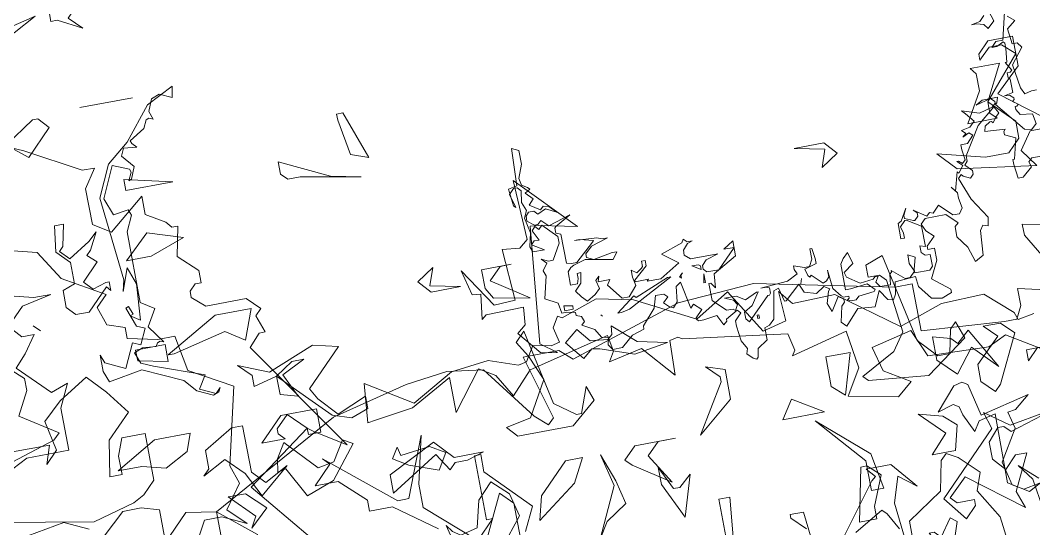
# Model space of a CAD drawing. Header units: millimetres. Extents: x 1418 to 1811, y 1796 to 1956.
# Drawn here: x 1477.271 to 1478.226, y 1837.786 to 1838.265 of the extents above; entities that cross this region are included whole.
import ezdxf

# ---------------------------------------------------------------- set-up
doc = ezdxf.new("R2010")
doc.units = ezdxf.units.MM
doc.layers.add('ARBRE', color=251, linetype='Continuous', lineweight=13)
doc.layers.add('VEGETAIS', color=3, linetype='Continuous')

# ---------------------------------------------------------------- blocks, each defined once
blk = doc.blocks.new('WMF26', base_point=(0, 0.0008))
at = {"color": 85}
for points in [[(9.9786, -11.7108), (9.7028, -11.9875), (9.5274, -11.9578), (8.756, -12.3728), (8.3048, -12.4823), (8.0578, -12.5119), (7.8462, -12.4823), (7.6066, -12.162), (7.5342, -12.097), (7.4979, -12.1332), (7.6066, -12.5119), (7.395, -12.5119), (7.3226, -12.4461), (6.6606, -12.6568), (6.2095, -12.6857), (5.4018, -12.5119), (5.3005, -12.5119), (5.3005, -12.2345), (4.8123, -12.1983), (4.7398, -12.1983), (4.7028, -12.2715), (4.7028, -12.3728), (3.9684, -12.1983)], [(2.7169, -11.2893), (2.2584, -11.0851), (1.9455, -10.9106), (1.873, -10.9106), (1.9455, -10.8019), (1.9455, -10.5903), (1.8434, -10.5245), (1.6326, -10.699), (1.6326, -10.5903), (1.5231, -10.5245), (1.4943, -10.4882), (1.4581, -10.4882), (1.4943, -10.3145), (1.3848, -10.2116), (1.3848, -10.1391), (1.4219, -10.1391), (1.4581, -10.1029), (1.4581, -10.0667), (1.3848, -10.0008), (1.1452, -10.0008), (1.072, -9.9284), (1.1082, -9.8921), (1.072, -9.7892), (1.1082, -9.7892), (1.1749, -9.7168), (0.7237, -9.0548), (0.8974, -9.1643), (0.9345, -9.1931), (1.3198, -8.9165), (1.0357, -8.5666)]]:
    blk.add_lwpolyline(points, dxfattribs=at)
at = {"color": 63}
for points in [[(5.9402, -3.1862), (6.0415, -3.36), (6.0127, -3.36), (5.9765, -3.3237), (5.904, -3.4258), (5.8678, -3.397), (5.9402, -3.1862), (5.9402, -3.1862)], [(6.2531, -3.7461), (6.3255, -3.5715), (6.3255, -3.4983), (6.4276, -3.4983), (6.3618, -3.8111), (6.3255, -3.8111), (6.2531, -3.7461), (6.2531, -3.7461)], [(6.3255, -3.8408), (6.5734, -4.1248), (6.2893, -3.877), (6.2531, -3.6662), (6.3255, -3.6662), (6.3255, -3.8408), (6.3255, -3.8408)], [(5.8381, -3.9132), (5.9765, -4.0515), (5.8381, -4.0153), (5.7657, -3.9494), (5.8019, -3.8045), (5.9402, -3.8045), (5.8381, -3.9132), (5.8381, -3.9132)], [(7.4938, -4.1767), (7.5663, -4.1042), (7.4576, -3.9289), (7.6684, -4.068), (7.7046, -4.1042), (7.6321, -4.1767), (7.3917, -4.1767), (7.4938, -4.1767), (7.4938, -4.1767)], [(5.5722, -10.9106), (5.5722, -11.1584), (5.3623, -11.2959), (5.3252, -11.4704), (5.289, -11.5067), (5.2239, -11.4704), (5.1144, -11.3618), (5.1507, -11.2597), (5.0486, -11.0851), (5.0123, -10.7723)], [(2.4288, -10.5245), (2.2913, -10.4882), (2.1818, -10.3145), (1.9414, -10.1754), (2.0072, -10.1103), (1.971, -10.0008), (1.8689, -9.9646), (1.8689, -9.8996), (1.6944, -9.8625), (1.5931, -9.8625), (1.5561, -9.6517), (1.3091, -9.5134), (1.4178, -9.0622), (1.3815, -8.9527), (1.4836, -8.8144), (1.3815, -8.7132), (1.5198, -8.7782), (1.6219, -8.7782), (1.7965, -8.4653)], [(1.8689, -8.2908), (1.8689, -8.8869), (1.971, -8.9165), (2.0805, -8.9165), (2.465, -8.5666)], [(2.2913, -8.8506), (2.4288, -8.9165), (2.8149, -8.8506)], [(2.8149, -8.989), (2.2551, -8.8869), (2.0072, -8.9527), (1.9414, -8.989), (1.8689, -9.0622), (1.8689, -9.3381), (2.0072, -9.3381), (2.0443, -9.2368), (2.0443, -9.1281), (2.1167, -9.1281), (2.0805, -9.3381), (1.9414, -9.4772), (2.0443, -9.6155), (2.1456, -9.7242), (2.3201, -9.6155), (2.4288, -9.5134), (2.3926, -9.3381), (2.465, -9.2656), (2.4288, -9.3751), (2.6692, -9.3751)], [(10.9131, -7.381), (10.9863, -7.3152), (10.9863, -7.2789), (10.9131, -7.2065), (10.601, -7.2789), (10.7393, -7.2065), (11.0522, -7.2065), (11.0226, -7.3152), (10.9863, -7.344)], [(11.0522, -5.7072), (10.9131, -5.671), (10.8118, -5.671), (10.9863, -5.634), (11.0884, -5.5327), (11.0226, -5.4594), (10.9501, -5.4594), (11.0226, -5.3581), (11.0884, -5.2857), (10.9131, -5.1103), (10.8118, -5.1465), (10.8768, -5.0091), (10.8768, -4.7612), (11.1246, -4.7612), (11.4013, -4.6229)], [(11.4013, -4.6954), (10.9501, -4.8345), (10.9131, -4.8707), (11.1246, -5.0091), (11.0522, -5.1465), (11.0522, -5.219), (11.1246, -5.2857)], [(5.3351, -4.4122), (5.4734, -4.1355), (5.5096, -4.0993), (5.5821, -4.1717), (5.5821, -4.273), (5.4372, -4.4122), (5.5096, -4.4846), (5.4075, -4.4846), (5.3351, -4.4122), (5.3351, -4.4122)], [(5.0395, -6.2317), (5, -6.1996), (5.0502, -6.1601), (5.0395, -6.0695), (5.0107, -6.0695), (4.9893, -6.0398), (5.0609, -5.9485), (5.0395, -5.8077), (5.0214, -5.7682), (4.9811, -5.7789), (4.9498, -5.7789)], [(4.9498, -5.3952), (5.0502, -5.3952), (5.0708, -5.3763), (5.0609, -5.345), (5.121, -5.2947), (5.1507, -5.2947), (5.1614, -5.3763), (5.1614, -5.4059), (5.1507, -5.4059), (5.121, -5.5269), (5.182, -5.5557), (5.182, -5.5771), (5.1712, -5.5878), (5.2915, -5.5961), (5.2832, -5.6274), (5.2519, -5.6463), (5.2412, -5.6463), (5.233, -5.6381), (5.2124, -5.6669), (5.191, -5.6891), (5.2124, -5.7286), (5.3227, -5.6381), (5.4232, -5.4767), (5.4232, -5.4454), (5.4421, -5.4265), (5.4026, -5.387), (5.4026, -5.3656), (5.4232, -5.345), (5.4635, -5.3656), (5.4734, -5.3763), (5.4923, -5.3557), (5.4421, -5.2248), (5.3631, -5.1037), (5.373, -5.0535), (5.4026, -5.0634), (5.4232, -5.0346), (5.4339, -4.8921), (5.4841, -4.8633), (5.5137, -4.9531), (5.564, -5.0239), (5.564, -5.0848), (5.5426, -5.1037), (5.6035, -5.1638), (5.7253, -5.1638), (5.755, -5.135), (5.736, -5.093), (5.6941, -5.0535), (5.7443, -5.0033), (5.7443, -4.9844), (5.7048, -4.9844), (5.7048, -4.9127), (5.755, -4.8123), (5.6545, -4.7324), (5.6545, -4.7118), (5.7146, -4.6904), (5.7756, -4.7011), (5.8365, -4.7826), (5.8447, -4.8419), (5.9657, -4.8337), (5.9765, -4.7621), (5.9954, -4.7324), (6.0267, -4.7407), (6.0662, -4.8016), (6.1074, -4.7118), (6.2078, -4.7217), (6.2893, -4.632), (6.3181, -4.6616), (6.2975, -4.7514), (6.2786, -4.7719), (6.2786, -4.7909), (6.3082, -4.8123), (6.3576, -4.7324), (6.3791, -4.7826), (6.3576, -4.8526), (6.3478, -4.8633), (6.3791, -4.8839), (6.4293, -4.8526), (6.4984, -4.8732), (6.519, -4.9234), (6.6096, -4.8419), (6.6203, -4.8419), (6.6409, -4.9234), (6.6705, -4.9127), (6.7001, -4.7514), (6.7314, -4.7217), (6.7602, -4.7118), (6.7602, -4.6402), (6.8212, -4.6007), (6.8319, -4.5505), (6.8418, -4.5398), (6.8607, -4.5505), (6.892, -4.5818), (6.8821, -4.6114), (6.9109, -4.6616), (6.9216, -4.7514), (6.9216, -4.7826), (6.8821, -4.8222), (6.901, -4.8419), (6.9718, -4.8016), (6.9718, -4.7909), (6.9932, -4.7719), (7.0229, -4.8337), (7.1019, -4.8222), (7.134, -4.8222), (7.1439, -4.8337), (7.1439, -4.8419), (7.1019, -4.8839), (7.1439, -4.9234), (7.1629, -4.9028), (7.1941, -5.0634), (7.2238, -5.0428), (7.2345, -4.9531), (7.2633, -4.9234), (7.2839, -4.9341), (7.3135, -4.9629), (7.2839, -4.9926), (7.3028, -5.0132), (7.353, -5.0132), (7.3744, -4.9424), (7.4543, -4.8526), (7.4543, -4.8337), (7.5259, -4.8123), (7.5967, -4.7514), (7.6552, -4.7514), (7.6766, -4.7826), (7.6659, -4.8222), (7.7054, -4.8337), (7.7367, -4.8839), (7.8059, -4.9234), (7.7869, -4.9424), (7.7976, -4.9737), (7.8273, -4.9844), (7.8273, -5.0033), (7.8775, -5.0132), (7.9071, -5.0132), (7.9178, -5.0741), (7.9886, -5.1136), (7.9574, -5.2437), (7.9681, -5.2758), (7.9384, -5.3153), (7.9681, -5.345), (7.9277, -5.326), (7.8989, -5.326), (7.8478, -5.4158), (7.8478, -5.4561), (7.9277, -5.5376), (7.9491, -5.5162), (7.9681, -5.5376), (7.9886, -5.5162), (7.9574, -5.4561), (7.9886, -5.4561), (8.0076, -5.4372), (7.9384, -5.3952), (8.0076, -5.3952), (8.0183, -5.4265), (7.9993, -5.5063), (8.0183, -5.5961), (7.9993, -5.6381), (8.0183, -5.6891), (8.0076, -5.7575), (8.0282, -5.7789), (8.0496, -5.7789), (8.0784, -5.7476), (8.0578, -5.6669), (8.0685, -5.6784), (8.0784, -5.7789), (8.0282, -5.7896), (8.0183, -6.0086), (7.9779, -5.9896), (7.9779, -5.9081), (8.0076, -5.8291), (7.9993, -5.7896), (7.9681, -5.7682), (7.9574, -5.7575), (7.9886, -5.7393), (7.9491, -5.6973), (7.9779, -5.6669), (7.9178, -5.6274), (7.8989, -5.6463), (7.8668, -5.6381), (7.8273, -5.5961), (7.8882, -5.6274), (7.9384, -5.606), (7.9574, -5.6274), (7.9886, -5.6274), (8.0076, -5.606), (8.0076, -5.5771), (7.9681, -5.5459), (7.9491, -5.5459), (7.9277, -5.5664), (7.8882, -5.5269), (7.7556, -5.5664), (7.8478, -5.5162), (7.8561, -5.5063), (7.8561, -5.4767), (7.8273, -5.466), (7.8273, -5.2947), (7.7976, -5.2865), (7.7663, -5.2865), (7.6552, -5.387), (7.647, -5.3952), (7.7268, -5.4158), (7.7556, -5.4158), (7.6264, -5.4059), (7.5967, -5.3952), (7.5655, -5.3952), (7.6659, -5.3656), (7.7054, -5.326), (7.7054, -5.3054), (7.6659, -5.2865), (7.5547, -5.3054), (7.5259, -5.3054), (7.5547, -5.2651), (7.7161, -5.2947), (7.7869, -5.2758), (7.8059, -5.2651), (7.8273, -5.2437), (7.8273, -5.1638), (7.7869, -5.1638), (7.777, -5.1935), (7.777, -5.2248), (7.7556, -5.2248), (7.7663, -5.1638), (7.8059, -5.1243), (7.777, -5.0848), (7.7474, -5.0535), (7.6972, -5.0848), (7.6659, -5.1136), (7.6766, -5.1638), (7.6552, -5.1852), (7.6659, -5.154), (7.5967, -5.154), (7.6157, -5.1243), (7.5465, -5.0346), (7.5045, -5.0346), (7.4543, -5.093), (7.465, -5.1433), (7.465, -5.1852), (7.4354, -5.1638), (7.4033, -5.1852), (7.395, -5.1935), (7.395, -5.2248), (7.3744, -5.2248), (7.3744, -5.1935), (7.4543, -5.1243), (7.4543, -5.1136), (7.3744, -5.1136), (7.3843, -5.1037), (7.3028, -5.1037), (7.1843, -5.1745), (7.274, -5.2437), (7.1439, -5.2865), (7.134, -5.3054), (7.1126, -5.2865), (7.0838, -5.2865), (7.1126, -5.2758), (7.1439, -5.2437), (7.1439, -5.2141), (7.1126, -5.1852), (6.9513, -5.1852), (7.0229, -5.1638), (7.0517, -5.135), (7.0517, -5.1136), (7.0336, -5.093), (6.9611, -5.093), (6.8508, -5.2042), (6.9109, -5.2042), (6.8508, -5.2437), (6.8508, -5.154), (6.9932, -5.0741), (7.0015, -4.9926), (7.0229, -5.0239), (7.0336, -5.0239), (7.0336, -4.9234), (6.9611, -4.8526), (6.9216, -4.8526), (6.9109, -4.8419), (6.892, -4.8732), (6.9109, -4.9028), (6.9611, -4.9234), (6.892, -4.9234), (6.8418, -4.8921), (6.771, -4.9234), (6.7602, -4.9234), (6.8105, -4.8526), (6.8607, -4.8222), (6.8607, -4.7826), (6.8418, -4.7621), (6.71, -4.8921), (6.7001, -4.8921), (6.6911, -4.9028), (6.6911, -4.9341), (6.71, -4.9424), (6.7413, -4.9424), (6.5808, -4.9531), (6.519, -4.9844), (6.5297, -5.0132), (6.5297, -5.0346), (6.4688, -5.0132), (6.44, -5.0132), (6.4186, -5.0535), (6.4186, -5.1136), (6.4079, -5.1136), (6.398, -5.0535), (6.398, -5.0239), (6.4688, -5.0033), (6.4581, -4.9629), (6.4482, -4.9531), (6.44, -4.9629), (6.3791, -4.9028), (6.3576, -4.9127), (6.3395, -4.9341), (6.3395, -4.9737), (6.3288, -4.8633), (6.2893, -4.8123), (6.2786, -4.8016), (6.2473, -4.8016), (6.2473, -4.7909), (6.258, -4.7826), (6.2391, -4.7719), (6.2078, -4.7719), (6.1889, -4.7909), (6.0967, -4.8016), (6.0884, -4.8123), (6.1279, -4.8526), (6.2284, -4.8419), (6.258, -4.8419), (6.258, -4.9926), (6.2391, -5.0239), (6.2078, -5.0535), (6.1889, -4.9844), (6.2473, -4.9424), (6.2391, -4.9127), (6.1675, -4.8633), (6.0884, -4.8732), (6.0769, -4.8839), (6.0563, -4.8839), (6.0769, -4.8526), (6.0563, -4.8222), (5.9954, -4.8222), (5.9872, -4.8839), (5.9765, -4.8921), (5.9765, -4.9028), (5.9056, -4.8419), (5.876, -4.8419), (5.8447, -4.8732), (5.8653, -4.9234), (5.8653, -4.9737), (5.8258, -4.9531), (5.8447, -4.8839), (5.8447, -4.8633), (5.755, -4.8633), (5.736, -4.8839), (5.736, -4.9531), (5.7649, -4.9531), (5.7863, -4.9737), (5.7863, -5.0132), (5.755, -5.0033), (5.755, -5.1243), (5.8365, -5.1745), (5.8447, -5.1745), (5.876, -5.1433), (5.8653, -5.1037), (5.8653, -5.0741), (5.8867, -5.0741), (5.8867, -5.1638), (5.8653, -5.1745), (5.8258, -5.2437), (5.8447, -5.2042), (5.8447, -5.1852), (5.7945, -5.1638), (5.7863, -5.1638), (5.7649, -5.1852), (5.7649, -5.2042), (5.7863, -5.2248), (5.7146, -5.1745), (5.6941, -5.1935), (5.6751, -5.1852), (5.6356, -5.2248), (5.564, -5.154), (5.5236, -5.154), (5.503, -5.1852), (5.5137, -5.2437), (5.5137, -5.2758), (5.5426, -5.3153), (5.5236, -5.2865), (5.4923, -5.3952), (5.4841, -5.387), (5.4528, -5.4265), (5.4841, -5.4561), (5.4734, -5.4561), (5.4528, -5.4372), (5.4339, -5.4561), (5.4421, -5.5162), (5.4421, -5.5459), (5.4026, -5.5459), (5.3631, -5.5878), (5.3837, -5.606), (5.4232, -5.5878), (5.4026, -5.606), (5.4232, -5.6274), (5.373, -5.6381), (5.3417, -5.6669), (5.3837, -5.7179), (5.4026, -5.7393), (5.3022, -5.7072), (5.2223, -5.7286), (5.2017, -5.7476), (5.2017, -5.7575), (5.2223, -5.7789), (5.3129, -5.7575), (5.2725, -5.7789), (5.182, -5.7789), (5.191, -5.7476), (5.2017, -5.7393), (5.0609, -5.5664), (5.0214, -5.5557), (4.9893, -5.5878), (5, -5.6463), (5.0708, -5.6562), (5.0897, -5.6891), (5.0897, -5.7072), (5.0815, -5.7072), (5.0708, -5.7179), (5.1004, -5.7393), (5.0897, -5.7476), (5.0897, -5.7575), (5.1111, -5.7789), (5.14, -5.7789), (5.0897, -5.7896), (5.0897, -5.8686), (5.1004, -5.8793), (5.1004, -5.9081), (5.0815, -5.9081), (5.0708, -5.9188), (5.1004, -5.969), (5.0897, -5.969), (5.0815, -6.0489), (5.0815, -6.0802), (5.0897, -6.0901), (5.1317, -6.0695), (5.1614, -6.0695), (5.1317, -6.0999), (5.0897, -6.0999), (5.0502, -6.2605)], [(5.14, -6.2819), (5.121, -6.221), (5.1614, -6.1815), (5.182, -6.2103), (5.2223, -6.221), (5.2519, -6.221), (5.2017, -6.2317), (5.1712, -6.2605)], [(6.7915, -4.7909), (6.7817, -4.7909), (6.7817, -4.7719), (6.7915, -4.7719), (6.7915, -4.7909), (6.7915, -4.7909)], [(6.4984, -4.9531), (6.5083, -4.9234), (6.4984, -4.9531), (6.4984, -4.9531)], [(7.5152, -4.9629), (7.5655, -4.9531), (7.586, -4.9531), (7.4757, -5.0346), (7.465, -5.0239), (7.2633, -5.1037), (7.2444, -5.1037), (7.5152, -4.9629), (7.5152, -4.9629)], [(7.6865, -4.9629), (7.6766, -4.9531), (7.6865, -4.9629), (7.6865, -4.9629)], [(7.0624, -5.0346), (7.0517, -5.0848), (7.0517, -5.0346), (7.0624, -5.0346), (7.0624, -5.0346)], [(7.8371, -5.0239), (7.8882, -5.0239), (7.8882, -5.0535), (7.8371, -5.0428), (7.8371, -5.0239), (7.8371, -5.0239)], [(7.0624, -5.135), (7.0624, -5.1136), (7.1126, -5.1433), (7.0731, -5.1433), (7.0624, -5.135), (7.0624, -5.135)], [(7.1843, -5.0848), (7.1941, -5.093), (7.1736, -5.1136), (7.1843, -5.1037), (7.1843, -5.0848), (7.1843, -5.0848)], [(6.1601, -5.6315), (6.2613, -5.5664), (6.2251, -5.6677), (6.3996, -5.7048), (6.2251, -5.7048), (6.1601, -5.6315), (6.1601, -5.6315)], [(5.2421, -5.7624), (5.2421, -5.6965), (5.2058, -5.6595), (5.3804, -5.6595), (5.2783, -5.8348), (5.2783, -5.9361), (5.3071, -5.9723), (5.1326, -5.9723), (5.2421, -5.7624), (5.2421, -5.7624)], [(1.8327, -9.8255), (1.6582, -9.8255), (1.6582, -9.7242), (1.8327, -9.7604), (1.8327, -9.8255), (1.8327, -9.8255)], [(2.3563, -10.037), (2.3926, -10.0733), (2.3563, -10.037), (2.3563, -10.037)], [(4.7942, -11.0827), (4.8213, -11.2663), (4.8905, -11.3593), (4.7843, -11.2654)]]:
    blk.add_lwpolyline(points, dxfattribs=at)
at = {"color": 106}
for points in [[(8.3855, -3.5641), (8.3855, -3.9783), (8.4579, -4.0515), (8.5962, -3.7675)], [(8.8441, -3.9132), (9.0836, -4.0886), (9.2211, -4.0886), (9.2211, -4.1536), (9.3677, -4.2919), (9.5052, -4.2919), (9.3965, -4.4006), (9.4327, -4.4377), (9.0474, -4.1174), (8.9816, -4.1174), (8.8441, -4.4665), (8.9091, -4.1899), (8.9091, -4.0515), (8.6325, -3.8045), (8.5238, -3.9132), (8.56, -3.9132), (8.56, -4.2919), (8.5238, -4.2919), (8.5238, -4.1899), (8.2826, -3.942), (8.3492, -3.8045)], [(6.2531, -4.3282), (6.0489, -4.4377), (5.9765, -4.5398), (6.0127, -4.8526), (6.0489, -4.8889), (6.1156, -4.8889), (6.1156, -4.9613), (6.0127, -4.9975), (5.904, -4.4739), (5.8019, -4.3644), (5.7295, -4.3644), (5.7006, -4.5027), (5.6644, -4.5398), (5.6274, -4.4377), (5.8744, -4.2623), (6.2243, -4.2985), (6.2531, -4.3282), (6.2531, -4.3282)], [(9.9926, -4.5398), (10.1317, -4.4665), (10.0947, -4.5027), (10.0947, -4.6122), (9.9201, -4.7135), (9.8551, -4.7135), (9.8551, -4.4377), (9.7826, -4.3644), (9.6435, -4.4377), (9.8189, -4.2919), (9.8913, -4.4377), (9.9926, -4.5398), (9.9926, -4.5398)], [(5.1762, -4.9613), (5.1762, -5.0272), (5.0305, -4.9975), (4.9654, -4.9251), (5.0016, -4.7859), (4.893, -4.6484), (5.0305, -4.7135), (5.1762, -4.9613), (5.1762, -4.9613)], [(9.6073, -4.9613), (9.7464, -4.9251), (9.7464, -4.9901), (9.8189, -5.0634), (9.6435, -4.9901), (9.3677, -5.0996), (9.2211, -5.0634), (9.4327, -4.8526), (9.3965, -4.7859), (9.2952, -4.6773), (9.1199, -4.7497), (9.1199, -4.6773), (9.2211, -4.641), (9.3315, -4.6773), (9.6073, -4.9613), (9.6073, -4.9613)], [(7.7285, -4.7678), (7.7738, -4.7777), (7.8306, -4.7316), (7.9178, -4.8403), (7.838, -4.9037), (7.7746, -4.8238), (7.6725, -4.8131), (7.6437, -4.837), (7.6387, -4.888), (7.5062, -4.7703), (7.3341, -4.7316), (7.5342, -4.7011), (7.7285, -4.7678), (7.7285, -4.7678)], [(8.1805, -4.9448), (8.1302, -4.986), (8.1195, -5.0881), (8.3427, -5.0856), (8.3707, -5.0626), (8.3501, -5.2099), (8.4011, -5.2157), (8.4373, -5.3647), (8.285, -5.1317), (8.1607, -5.1391), (8.1805, -5.4413), (8.0784, -5.4306), (8.0273, -5.4718), (8.0422, -5.825), (7.7252, -5.4915), (7.9434, -5.5401), (7.9944, -5.5459), (8.066, -4.8609), (7.9746, -4.7933), (8.071, -4.809), (8.1805, -4.9448), (8.1805, -4.9448)], [(9.6073, -4.9613), (9.5052, -5.0272), (9.4327, -5.0272), (9.5711, -4.9613), (9.5052, -4.823), (9.6073, -4.8526), (9.6073, -4.9613), (9.6073, -4.9613)], [(10.2099, -6.4589), (10.3417, -6.3544), (10.4281, -6.1683), (10.3779, -5.6751), (10.3935, -5.6093), (10.3466, -5.7418), (10.3096, -5.6397), (10.3269, -5.4273), (10.3795, -5.4635), (10.3623, -5.4701), (10.3804, -5.5187), (10.3977, -5.5121), (10.3557, -5.3968), (10.3079, -5.3754), (10.3499, -5.2849), (10.3968, -5.3063), (10.4611, -5.1671), (10.5755, -5.2206), (10.5944, -5.27), (10.5953, -5.1737), (10.5697, -5.1079), (10.3721, -5.1408), (10.1433, -5.0346), (10.0799, -4.9621), (9.9893, -4.9201), (9.9547, -4.9333), (9.9432, -4.9572), (9.972, -4.9267), (10.0626, -4.9687), (10.0156, -5.0453), (10.3005, -5.1507), (10.3713, -5.1803), (10.3952, -5.247), (10.3433, -5.2668), (10.2651, -5.2602), (10.2528, -5.2799), (10.2355, -5.2865), (10.2165, -5.2783), (10.2898, -5.3812), (10.2305, -5.4783), (10.3087, -5.5294), (10.3071, -5.9468), (10.2651, -6.0374), (10.2783, -6.072), (10.368, -6.0588), (10.4051, -6.1609), (10.3219, -6.342), (10.2272, -6.3017), (10.2206, -6.2844), (10.2429, -6.2366), (10.2256, -6.2432), (10.1959, -6.3132), (10.2585, -6.3856), (10.2379, -6.4285), (10.1605, -6.421), (10.1861, -6.4474), (10.1927, -6.4647), (10.1004, -6.519), (10.0782, -6.5668), (10.0609, -6.5734), (10.037, -6.5627), (10.0543, -6.6112), (10.0247, -6.6812), (9.9761, -6.6993), (9.9045, -6.6664), (9.8921, -6.7306), (10.0535, -6.6516), (10.2099, -6.4589), (10.2099, -6.4589)], [(8.3196, -5.2371), (8.3196, -5.3474), (8.1451, -5.3474), (8.2101, -5.3474), (8.2826, -5.275), (8.0726, -5.1358), (8.2826, -5.1721), (8.3196, -5.2371), (8.3196, -5.2371)], [(8.6975, -5.3474), (8.5962, -5.4125), (8.6325, -5.3112), (8.4579, -5.275), (8.6325, -5.275), (8.6975, -5.3474), (8.6975, -5.3474)], [(5.5903, -5.5212), (5.3145, -5.4487), (5.1762, -5.4487), (5.1029, -5.5212), (5.1029, -5.6232), (5.2421, -5.7624), (5.0305, -6.0094), (5.1029, -6.0744), (5.1762, -6.0744), (5.2421, -6.0094), (5.2421, -6.0456), (5.1762, -6.1115), (5.0305, -6.1115), (5.0305, -5.9361), (5.1762, -5.7986), (4.8559, -5.5508)], [(4.893, -5.5508), (5.0305, -5.5508), (5.1029, -5.4487), (5.0305, -5.3474), (5.489, -5.4125), (5.5903, -5.5212), (5.5903, -5.5212)], [(9.3315, -6.0744), (9.3677, -6.1115), (9.3677, -6.1839), (9.0836, -6.0456), (8.9091, -6.0094), (9.259, -6.0744), (9.3315, -6.0744), (9.3315, -6.0744)], [(8.9816, -6.3585), (8.9816, -6.3947), (8.9453, -6.3947), (8.8441, -6.1115), (8.9453, -6.1477), (8.9816, -6.3585), (8.9816, -6.3585)], [(10.27, -6.2498), (9.9926, -6.1839), (10.27, -6.1839), (10.27, -6.2498), (10.27, -6.2498)], [(10.7286, -6.6886), (10.6973, -6.6886), (10.6422, -6.6269), (10.7904, -6.4779), (10.9073, -6.5717), (10.7286, -6.6886), (10.7286, -6.6886)], [(10.1317, -6.7076), (10.4438, -6.7076), (10.1317, -6.7076), (10.1317, -6.7076)], [(10.517, -7.232), (10.517, -7.3333), (10.27, -7.3333), (10.3787, -7.2682), (10.4149, -7.232), (10.3425, -7.1587), (10.4808, -7.232), (10.517, -7.232), (10.517, -7.232)], [(2.0624, -9.1528), (1.822, -9.2911), (1.6112, -9.2911), (1.6475, -9.1899), (1.7858, -9.1166), (1.9233, -9.1528), (2.0624, -9.1528), (2.0624, -9.1528)], [(0.9345, -9.1931), (1.0357, -9.2944), (1.1082, -9.222), (1.1082, -9.1931), (1.072, -9.1569), (1.2111, -9.1569), (1.072, -9.2944), (0.8612, -9.2944), (0.8612, -9.1569), (0.9345, -9.1569), (0.9345, -9.1931), (0.9345, -9.1931)], [(1.6162, -9.7629), (1.6524, -9.7629), (1.3395, -9.9382), (1.1279, -9.9382), (1.1938, -9.7629), (1.3033, -9.8353), (1.6162, -9.7629), (1.6162, -9.7629)], [(2.1843, -10.1441), (2.1843, -10.2437), (2.111, -10.27), (2.111, -10.3968), (2.1843, -10.4709), (2.1629, -10.6224), (2.111, -10.6224), (2.1373, -10.4965), (2.1629, -10.4709), (2.111, -10.4182), (1.9842, -10.4965), (1.9315, -10.5442), (1.9842, -10.4446), (2.0105, -10.4182), (1.9578, -10.3705), (2.0583, -10.27), (2.0105, -10.2182), (1.9315, -10.2437), (1.9109, -10.2437), (1.9109, -10.1918), (1.9315, -10.2182), (2.0583, -10.0922), (2.1373, -10.0922), (2.1843, -10.1441), (2.1843, -10.1441)], [(1.6425, -10.4833), (1.4383, -10.4182), (1.6425, -10.3458), (1.7882, -10.3458), (1.6425, -10.4833), (1.6425, -10.4833)], [(5.6381, -11.1246), (5.6908, -11.2251), (5.7171, -11.2514), (5.89, -11.151)], [(6.1691, -11.2251), (6.2481, -11.3033), (6.2481, -11.3247), (6.1691, -11.3247), (6.1428, -11.072)], [(5.9954, -11.0983), (5.7435, -11.4293), (5.7171, -11.4507), (5.764, -11.5026), (5.6167, -11.5026), (5.5113, -11.3766), (5.4907, -11.3511), (5.5903, -11.4293), (5.6381, -11.277), (5.5903, -10.7986)], [(4.6731, -11.2934), (4.8526, -11.1987), (4.9695, -11.2712), (4.9654, -11.6796), (5.0659, -11.6565), (5.1004, -11.6005), (5.1523, -11.7092), (5.1638, -11.7594), (5.1959, -11.7784), (5.2898, -11.7512), (5.1721, -11.8846), (5.1227, -11.8961), (5.0914, -11.8772), (5.0469, -11.687), (4.7563, -11.7553), (4.8452, -11.682), (4.8913, -11.6763), (4.8674, -11.5766), (4.9778, -11.3963), (4.9448, -11.2564), (4.8831, -11.2185), (4.7876, -11.2358)], [(4.5241, -11.9364), (4.8213, -12.1209), (4.9308, -12.069), (5.289, -12.0846), (5.359, -12.2477), (5.5986, -12.1908), (5.5599, -12.0468), (5.4117, -11.9546), (5.4998, -11.8813), (5.7887, -11.9397), (5.6965, -12.0888), (5.7286, -12.3135), (6.0629, -12.2295), (6.0431, -12.26), (6.067, -12.3604), (6.6746, -12.4452), (6.6993, -12.4601), (6.7487, -12.4485), (6.7545, -12.246), (6.92, -12.4345), (7.1167, -12.3926), (7.0822, -12.4494), (7.0995, -12.5457), (7.5803, -12.4321), (7.7029, -12.302), (7.782, -12.437), (7.875, -12.4946), (8.0496, -12.2682), (8.0504, -12.4749), (8.2941, -12.3423), (8.5189, -12.3102), (8.5658, -12.3045), (8.5452, -12.5325), (8.2784, -12.367), (8.0314, -12.5053), (7.81, -12.5309), (7.642, -12.4708), (7.5926, -12.4823), (7.5391, -12.5687), (7.4329, -12.5457), (7.3827, -12.558), (7.4033, -12.6478), (7.3654, -12.7095), (7.3407, -12.6947), (7.1258, -12.7663), (6.9134, -12.7211), (6.5709, -12.5432), (6.3667, -12.6651), (6.2045, -12.4016), (6.0637, -12.4362), (6.0736, -12.6132), (6.0061, -12.5284), (5.7542, -12.535), (5.4141, -12.2822), (5.1548, -12.3695), (4.9028, -12.3761), (4.7489, -12.2386), (4.7324, -12.1941), (4.6361, -12.2114)], [(5.3145, -11.249), (5.2783, -11.2127), (5.1762, -11.2127), (5.1762, -11.1765), (5.2421, -11.1107), (5.3507, -11.249), (5.0016, -11.5989), (5.0305, -11.7001), (4.893, -11.5989), (4.6814, -11.6351)], [(4.6517, -12.013), (4.7176, -11.9471), (4.7176, -12.013), (4.5431, -12.013)], [(4.6517, -11.6351), (4.893, -11.561), (4.9292, -11.5989), (4.9654, -11.5989), (5.0305, -11.5248), (5.0305, -11.4235), (4.9654, -11.3511), (4.893, -11.4235), (4.8271, -11.4235), (4.9292, -11.2127), (4.893, -11.1107), (5.2058, -11.3511), (5.3145, -11.249), (5.3145, -11.249)], [(6.5734, -11.4886), (6.603, -11.2127), (6.6392, -11.1107), (6.6392, -11.4886), (6.5734, -11.4886), (6.5734, -11.4886)], [(8.5378, -11.4713), (8.2035, -11.5314), (8.2274, -11.6326), (8.1986, -11.5906), (8.1541, -11.5618), (8.0529, -11.5865), (8.0133, -11.7413), (7.9244, -11.8343), (7.8306, -11.7454), (7.7976, -11.6088), (7.9285, -11.4474), (7.9672, -11.3848), (7.9434, -11.2835), (7.9837, -11.3082), (8.0611, -11.2333), (8.5378, -11.4713), (8.5378, -11.4713)], [(7.1752, -11.5651), (7.3028, -11.482), (7.3604, -11.3889), (7.223, -11.6812), (7.2682, -11.8706), (7.2081, -11.7059), (7.1752, -11.5651), (7.1752, -11.5651)], [(6.9513, -11.7364), (6.8862, -11.5989), (6.85, -11.5989), (6.7767, -11.6639), (6.85, -11.4235), (6.9513, -11.6351), (6.9513, -11.7364), (6.9513, -11.7364)], [(9.3817, -11.4342), (9.5274, -11.4342), (9.5274, -11.9578), (9.3166, -11.7841), (9.3817, -11.4342), (9.3817, -11.4342)], [(7.4757, -11.8747), (7.3736, -11.8747), (7.4469, -11.7364), (7.6865, -11.561), (7.6503, -11.7001), (7.4757, -11.8747), (7.4757, -11.8747)], [(9.4451, -12.0303), (9.343, -12.0303), (9.2343, -11.9274), (9.343, -11.8261), (9.3068, -11.8912), (9.4451, -12.0303), (9.4451, -12.0303)], [(6.1156, -11.9834), (5.9402, -11.8747), (6.188, -11.8747), (6.1156, -11.9834), (6.1156, -11.9834)], [(6.5001, -12.1875), (6.5734, -12.26), (6.4639, -12.2238), (6.4639, -12.0492), (6.6754, -11.8747), (6.5001, -12.1587), (6.5001, -12.1875), (6.5001, -12.1875)], [(8.2101, -12.1225), (8.1088, -12.013), (7.9343, -12.013), (8.0356, -11.9834), (8.1088, -11.9834), (8.1451, -11.9471), (8.2101, -12.0492), (8.4942, -11.8747), (8.4942, -11.9834), (8.2101, -12.1225), (8.2101, -12.1225)], [(5.1391, -11.9471), (5.2421, -12.0492), (5.2421, -12.1875), (5.1391, -12.1587), (5.1029, -12.1225), (5.0305, -12.1875), (4.893, -11.9471), (5.0305, -12.0863), (5.1391, -11.9471), (5.1391, -11.9471)], [(5.8744, -12.1875), (5.7295, -12.1875), (5.8019, -11.9471), (5.8744, -12.013), (5.8744, -12.1875), (5.8744, -12.1875)], [(8.2076, -11.9554), (8.3764, -12.0171), (8.4629, -12.0706), (8.4242, -12.1324), (8.4126, -12.0822), (8.2373, -12.1027), (8.1508, -12.0492), (8.2076, -11.9554), (8.2076, -11.9554)], [(8.8243, -12.0114), (8.9898, -11.9513), (9.0845, -12.1299), (9.1339, -12.1184), (9.1207, -12.195), (9.0672, -12.2814), (8.8976, -12.1003), (8.8013, -12.1176), (8.728, -12.2345), (8.6728, -12.2007), (8.8243, -12.0114), (8.8243, -12.0114)], [(7.7779, -12.1274), (7.6297, -12.1579), (7.5119, -12.3621), (7.5737, -12.5111), (7.6297, -12.6033), (7.5737, -12.6593), (7.4815, -12.2139), (7.3629, -12.1274), (7.3325, -12.1274), (7.2765, -12.2756), (7.246, -12.1892), (7.3942, -12.0657), (7.7219, -12.0657), (7.7779, -12.1274), (7.7779, -12.1274)]]:
    blk.add_lwpolyline(points, dxfattribs=at)
blk = doc.blocks.new('T2_02')
at = {"xscale": 0.3499999999999943, "yscale": 0.3499999999999943, "zscale": 0.3499999999999943}
blk.add_blockref('WMF26', (-2.2399, 1.997), dxfattribs=at)

msp = doc.modelspace()

# ---------------------------------------------------------------- linework, layer by layer
at = {"layer": 'VEGETAIS'}
msp.add_spline([(1489.22484, 1838.59894), (1485.19468, 1835.45514), (1481.15414, 1837.04348), (1477.72516, 1834.03483), (1473.50398, 1839.06184), (1479.87106, 1839.06194), (1489.22484, 1838.59894)], degree=3, dxfattribs=at)

# ---------------------------------------------------------------- block references
at = {"layer": 'ARBRE', "xscale": 0.4621142716754233, "yscale": 0.4621142716754233, "zscale": 0.4621142716754233, "rotation": 190.6551472559353}
for p in [(1478.00013, 1838.14433), (1476.77709, 1837.16313), (1478.1401, 1836.902)]:
    msp.add_blockref('T2_02', p, dxfattribs=at)

doc.saveas('drawing.dxf')
